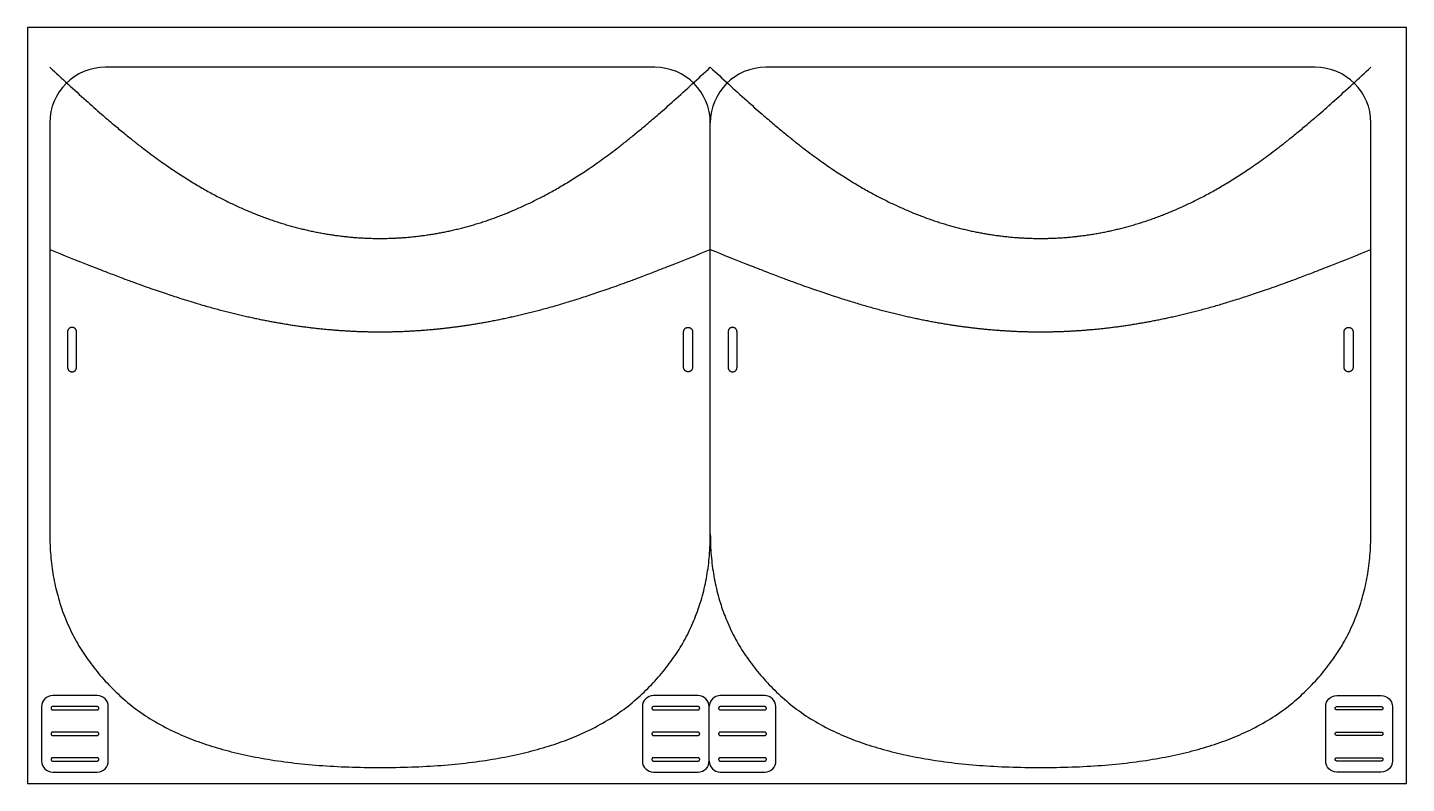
# Model space of a CAD drawing. Header units: millimetres. Extents: x 0 to 620, y 0 to 340.
import ezdxf

# ---------------------------------------------------------------- set-up
doc = ezdxf.new("R2010")
doc.units = ezdxf.units.MM
doc.layers.add('Default', color=18, linetype='Continuous', true_color=0x000000)

msp = doc.modelspace()

# ---------------------------------------------------------------- linework, layer by layer
at = {"layer": 'Default'}
for p, q in [((282, 322.15), (35, 322.15)), ((579, 322.15), (332, 322.15)), ((10, 297.15), (10, 112.15)), ((307, 112.15), (307, 297.15)), ((604, 112.15), (604, 297.15)), ((18, 203.15), (18, 187.15)), ((22, 187.15), (22, 203.15)), ((295, 187.15), (295, 203.15)), ((299, 203.15), (299, 187.15)), ((315, 203.15), (315, 187.15)), ((319, 187.15), (319, 203.15)), ((592, 187.15), (592, 203.15)), ((596, 203.15), (596, 187.15)), ((331.47, 39.57), (311.47, 39.57)), ((31.29, 34.57), (11.29, 34.57)), ((11.29, 33.07), (31.29, 33.07)), ((301.47, 34.57), (281.47, 34.57)), ((281.47, 33.07), (301.47, 33.07)), ((331.47, 34.57), (311.47, 34.57)), ((311.47, 33.07), (331.47, 33.07)), ((336.47, 10.24), (336.47, 34.57)), ((588.71, 34.57), (608.71, 34.57)), ((608.71, 33.07), (588.71, 33.07)), ((31.29, 23.07), (11.29, 23.07)), ((11.29, 21.57), (31.29, 21.57)), ((301.47, 23.07), (281.47, 23.07)), ((281.47, 21.57), (301.47, 21.57)), ((331.47, 23.07), (311.47, 23.07)), ((311.47, 21.57), (331.47, 21.57)), ((588.71, 23.07), (608.71, 23.07)), ((608.71, 21.57), (588.71, 21.57)), ((31.29, 11.57), (11.29, 11.57)), ((11.29, 10.07), (31.29, 10.07)), ((301.47, 11.57), (281.47, 11.57)), ((281.47, 10.07), (301.47, 10.07)), ((331.47, 11.57), (311.47, 11.57)), ((311.47, 10.07), (331.47, 10.07)), ((588.71, 11.57), (608.71, 11.57)), ((608.71, 10.07), (588.71, 10.07)), ((311.47, 5.07), (331.47, 5.07))]:
    msp.add_line(p, q, dxfattribs=at)
msp.add_lwpolyline([(0, 0), (620, 0), (620, 340), (0, 340)], close=True, dxfattribs=at)
for points in [[(31.29, 39.57), (11.29, 39.57)], [(301.47, 39.57), (281.47, 39.57)], [(588.71, 39.57), (608.71, 39.57)], [(6.29, 34.57), (6.29, 10.07)], [(36.29, 10.24), (36.29, 34.57)], [(276.47, 34.57), (276.47, 10.07)], [(306.47, 10.24), (306.47, 34.57)], [(583.71, 10.24), (583.71, 34.57)], [(613.71, 34.57), (613.71, 10.07)], [(11.29, 5.07), (31.29, 5.07)], [(281.47, 5.07), (301.47, 5.07)], [(608.71, 5.07), (588.71, 5.07)]]:
    msp.add_lwpolyline(points, dxfattribs=at)
for centre, radius, start, end in [((35, 297.15), 25, 90, 180), ((282, 297.15), 25, 0, 90), ((332, 297.15), 25, 90, 180), ((579, 297.15), 25, 0, 90), ((11.29, 34.57), 5, 90, 180), ((31.29, 34.57), 5, 0, 90), ((281.47, 34.57), 5, 90, 180), ((301.47, 34.57), 5, 0, 90), ((311.47, 34.57), 5, 90, 180), ((331.47, 34.57), 5, 0, 90), ((11.29, 10.07), 5, 180, 270), ((31.29, 10.07), 5, 270, 1.99495), ((281.47, 10.07), 5, 180, 270), ((301.47, 10.07), 5, 270, 1.99495), ((311.47, 10.07), 5, 180, 270), ((331.47, 10.07), 5, 270, 1.99495)]:
    msp.add_arc(centre, radius, start, end, dxfattribs=at)
at = {"layer": 'Default', "extrusion": (0, 0, -1)}
for centre, start, end in [((-588.71, 34.57), 0, 90), ((-608.71, 34.57), 90, 180), ((-588.71, 10.07), 270, 1.99495), ((-608.71, 10.07), 180, 270)]:
    msp.add_arc(centre, 5, start, end, dxfattribs=at)
at = {"layer": 'Default'}
for points, knots in [([(10, 322.15), (15.42, 317.14), (23.1, 310.03), (32.7, 301.51), (38.35, 296.66), (43.07, 292.72), (47.26, 289.33), (51.1, 286.32), (54.68, 283.6), (58.05, 281.11), (61.27, 278.82), (64.36, 276.68), (67.34, 274.68), (70.23, 272.81), (73.04, 271.05), (75.78, 269.39), (78.46, 267.81), (81.09, 266.32), (83.68, 264.91), (86.22, 263.57), (88.72, 262.3), (91.2, 261.08), (93.64, 259.93), (96.05, 258.84), (98.44, 257.8), (100.81, 256.81), (103.16, 255.87), (105.49, 254.97), (107.8, 254.13), (110.1, 253.32), (112.38, 252.57), (114.65, 251.85), (116.9, 251.17), (119.15, 250.53), (121.39, 249.94), (123.61, 249.38), (125.83, 248.85), (128.04, 248.37), (130.24, 247.92), (132.44, 247.5), (134.63, 247.12), (136.82, 246.78), (139, 246.46), (141.17, 246.19), (143.35, 245.94), (145.52, 245.73), (147.69, 245.55), (149.85, 245.41), (152.01, 245.29), (154.18, 245.21), (156.34, 245.16), (158.5, 245.15), (160.66, 245.16), (162.82, 245.21), (164.99, 245.29), (167.15, 245.41), (169.31, 245.55), (171.48, 245.73), (173.65, 245.94), (175.83, 246.19), (178, 246.46), (180.18, 246.78), (182.37, 247.12), (184.56, 247.5), (186.76, 247.92), (188.96, 248.37), (191.17, 248.85), (193.39, 249.38), (195.61, 249.94), (197.85, 250.53), (200.1, 251.17), (202.35, 251.85), (204.62, 252.57), (206.9, 253.32), (209.2, 254.13), (211.51, 254.97), (213.84, 255.87), (216.19, 256.81), (218.56, 257.8), (220.95, 258.84), (223.36, 259.93), (225.8, 261.08), (228.28, 262.3), (230.78, 263.57), (233.32, 264.91), (235.91, 266.32), (238.54, 267.81), (241.22, 269.39), (243.96, 271.05), (246.77, 272.81), (249.66, 274.68), (252.64, 276.68), (255.73, 278.82), (258.95, 281.11), (262.32, 283.6), (265.9, 286.32), (269.74, 289.33), (273.93, 292.72), (278.65, 296.66), (284.3, 301.51), (293.9, 310.03), (301.58, 317.14), (307, 322.15)], [0, 0, 0, 0, 0.0221629, 0.031386, 0.0384931, 0.0445103, 0.0498346, 0.0546693, 0.0591352, 0.063311, 0.0672511, 0.0709954, 0.0745738, 0.0780096, 0.0813213, 0.084524, 0.0876301, 0.09065, 0.0935924, 0.096465, 0.0992742, 0.1020256, 0.1047244, 0.1073749, 0.1099811, 0.1125465, 0.1150743, 0.1175674, 0.1200285, 0.1224599, 0.1248639, 0.1272426, 0.1295978, 0.1319313, 0.1342448, 0.1365398, 0.1388178, 0.1410802, 0.1433283, 0.1455633, 0.1477865, 0.1499989, 0.1522017, 0.1543959, 0.1565826, 0.1587628, 0.1609374, 0.1631074, 0.1652738, 0.1674375, 0.1695993, 0.1717602, 0.1739211, 0.1760829, 0.1782466, 0.1804129, 0.182583, 0.1847576, 0.1869378, 0.1891245, 0.1913187, 0.1935215, 0.1957339, 0.1979571, 0.2001921, 0.2024402, 0.2047026, 0.2069806, 0.2092756, 0.2115891, 0.2139226, 0.2162778, 0.2186565, 0.2210605, 0.2234919, 0.225953, 0.2284461, 0.2309739, 0.2335393, 0.2361455, 0.238796, 0.2414948, 0.2442462, 0.2470554, 0.2499279, 0.2528704, 0.2558903, 0.2589964, 0.2621991, 0.2655108, 0.2689466, 0.272525, 0.2762693, 0.2802094, 0.2843852, 0.2888511, 0.2936858, 0.2990101, 0.3050273, 0.3121343, 0.3213574, 0.3435204, 0.3435204, 0.3435204, 0.3435204]), ([(307, 322.15), (312.42, 317.14), (320.1, 310.03), (329.7, 301.51), (335.35, 296.66), (340.07, 292.72), (344.26, 289.33), (348.1, 286.32), (351.68, 283.6), (355.05, 281.11), (358.27, 278.82), (361.36, 276.68), (364.34, 274.68), (367.23, 272.81), (370.04, 271.05), (372.78, 269.39), (375.46, 267.81), (378.09, 266.32), (380.68, 264.91), (383.22, 263.57), (385.72, 262.3), (388.2, 261.08), (390.64, 259.93), (393.05, 258.84), (395.44, 257.8), (397.81, 256.81), (400.16, 255.87), (402.49, 254.97), (404.8, 254.13), (407.1, 253.32), (409.38, 252.57), (411.65, 251.85), (413.9, 251.17), (416.15, 250.53), (418.39, 249.94), (420.61, 249.38), (422.83, 248.85), (425.04, 248.37), (427.24, 247.92), (429.44, 247.5), (431.63, 247.12), (433.82, 246.78), (436, 246.46), (438.17, 246.19), (440.35, 245.94), (442.52, 245.73), (444.69, 245.55), (446.85, 245.41), (449.01, 245.29), (451.18, 245.21), (453.34, 245.16), (455.5, 245.15), (457.66, 245.16), (459.82, 245.21), (461.99, 245.29), (464.15, 245.41), (466.31, 245.55), (468.48, 245.73), (470.65, 245.94), (472.83, 246.19), (475, 246.46), (477.18, 246.78), (479.37, 247.12), (481.56, 247.5), (483.76, 247.92), (485.96, 248.37), (488.17, 248.85), (490.39, 249.38), (492.61, 249.94), (494.85, 250.53), (497.1, 251.17), (499.35, 251.85), (501.62, 252.57), (503.9, 253.32), (506.2, 254.13), (508.51, 254.97), (510.84, 255.87), (513.19, 256.81), (515.56, 257.8), (517.95, 258.84), (520.36, 259.93), (522.8, 261.08), (525.28, 262.3), (527.78, 263.57), (530.32, 264.91), (532.91, 266.32), (535.54, 267.81), (538.22, 269.39), (540.96, 271.05), (543.77, 272.81), (546.66, 274.68), (549.64, 276.68), (552.73, 278.82), (555.95, 281.11), (559.32, 283.6), (562.9, 286.32), (566.74, 289.33), (570.93, 292.72), (575.65, 296.66), (581.3, 301.51), (590.9, 310.03), (598.58, 317.14), (604, 322.15)], [0, 0, 0, 0, 0.0221629, 0.031386, 0.0384931, 0.0445103, 0.0498346, 0.0546693, 0.0591352, 0.063311, 0.0672511, 0.0709954, 0.0745738, 0.0780096, 0.0813213, 0.084524, 0.0876301, 0.09065, 0.0935924, 0.096465, 0.0992742, 0.1020256, 0.1047244, 0.1073749, 0.1099811, 0.1125465, 0.1150743, 0.1175674, 0.1200285, 0.1224599, 0.1248639, 0.1272426, 0.1295978, 0.1319313, 0.1342448, 0.1365398, 0.1388178, 0.1410802, 0.1433283, 0.1455633, 0.1477865, 0.1499989, 0.1522017, 0.1543959, 0.1565826, 0.1587628, 0.1609374, 0.1631074, 0.1652738, 0.1674375, 0.1695993, 0.1717602, 0.1739211, 0.1760829, 0.1782466, 0.1804129, 0.182583, 0.1847576, 0.1869378, 0.1891245, 0.1913187, 0.1935215, 0.1957339, 0.1979571, 0.2001921, 0.2024402, 0.2047026, 0.2069806, 0.2092756, 0.2115891, 0.2139226, 0.2162778, 0.2186565, 0.2210605, 0.2234919, 0.225953, 0.2284461, 0.2309739, 0.2335393, 0.2361455, 0.238796, 0.2414948, 0.2442462, 0.2470554, 0.2499279, 0.2528704, 0.2558903, 0.2589964, 0.2621991, 0.2655108, 0.2689466, 0.272525, 0.2762693, 0.2802094, 0.2843852, 0.2888511, 0.2936858, 0.2990101, 0.3050273, 0.3121343, 0.3213574, 0.3435204, 0.3435204, 0.3435204, 0.3435204]), ([(10, 240.15), (16.1, 237.7), (24.73, 234.22), (35.37, 230.07), (41.57, 227.71), (46.7, 225.79), (51.22, 224.15), (55.32, 222.69), (59.11, 221.38), (62.67, 220.18), (66.02, 219.08), (69.22, 218.05), (72.29, 217.09), (75.24, 216.2), (78.09, 215.36), (80.85, 214.56), (83.54, 213.81), (86.16, 213.1), (88.72, 212.43), (91.22, 211.8), (93.67, 211.19), (96.08, 210.62), (98.45, 210.08), (100.78, 209.56), (103.08, 209.07), (105.34, 208.6), (107.58, 208.16), (109.78, 207.74), (111.97, 207.34), (114.13, 206.97), (116.27, 206.61), (118.39, 206.27), (120.49, 205.96), (122.58, 205.66), (124.65, 205.38), (126.71, 205.12), (128.76, 204.88), (130.79, 204.65), (132.81, 204.44), (134.82, 204.25), (136.83, 204.07), (138.82, 203.91), (140.81, 203.76), (142.79, 203.63), (144.77, 203.52), (146.74, 203.42), (148.7, 203.34), (150.67, 203.27), (152.63, 203.22), (154.59, 203.18), (156.54, 203.16), (158.5, 203.15), (160.46, 203.16), (162.41, 203.18), (164.37, 203.22), (166.33, 203.27), (168.3, 203.34), (170.26, 203.42), (172.23, 203.52), (174.21, 203.63), (176.19, 203.76), (178.18, 203.91), (180.17, 204.07), (182.18, 204.25), (184.19, 204.44), (186.21, 204.65), (188.24, 204.88), (190.29, 205.12), (192.35, 205.38), (194.42, 205.66), (196.51, 205.96), (198.61, 206.27), (200.73, 206.61), (202.87, 206.97), (205.03, 207.34), (207.22, 207.74), (209.42, 208.16), (211.66, 208.6), (213.92, 209.07), (216.22, 209.56), (218.55, 210.08), (220.92, 210.62), (223.33, 211.19), (225.78, 211.8), (228.28, 212.43), (230.84, 213.1), (233.46, 213.81), (236.15, 214.56), (238.91, 215.36), (241.76, 216.2), (244.71, 217.09), (247.78, 218.05), (250.98, 219.08), (254.33, 220.18), (257.89, 221.38), (261.68, 222.69), (265.78, 224.15), (270.3, 225.79), (275.43, 227.71), (281.63, 230.07), (292.27, 234.22), (300.9, 237.7), (307, 240.15)], [0, 0, 0, 0, 0.0197134, 0.0279237, 0.0342547, 0.0396185, 0.0443678, 0.0486832, 0.0526719, 0.0564038, 0.0599272, 0.0632774, 0.0664811, 0.0695588, 0.0725269, 0.0753989, 0.0781857, 0.0808965, 0.0835391, 0.08612, 0.0886452, 0.0911197, 0.0935478, 0.0959334, 0.0982801, 0.1005909, 0.1028688, 0.1051161, 0.1073354, 0.1095286, 0.1116978, 0.1138448, 0.1159711, 0.1180785, 0.1201683, 0.122242, 0.1243007, 0.1263457, 0.1283783, 0.1303993, 0.13241, 0.1344113, 0.1364042, 0.1383896, 0.1403684, 0.1423415, 0.1443098, 0.146274, 0.148235, 0.1501936, 0.1521506, 0.1541069, 0.1560631, 0.1580202, 0.1599788, 0.1619398, 0.163904, 0.1658722, 0.1678453, 0.1698241, 0.1718095, 0.1738024, 0.1758037, 0.1778144, 0.1798355, 0.181868, 0.1839131, 0.1859718, 0.1880454, 0.1901352, 0.1922426, 0.194369, 0.1965159, 0.1986851, 0.2008784, 0.2030976, 0.205345, 0.2076228, 0.2099337, 0.2122804, 0.214666, 0.2170941, 0.2195685, 0.2220937, 0.2246747, 0.2273173, 0.230028, 0.2328148, 0.2356868, 0.238655, 0.2417327, 0.2449363, 0.2482865, 0.25181, 0.2555418, 0.2595306, 0.263846, 0.2685952, 0.273959, 0.2802901, 0.2885004, 0.3082138, 0.3082138, 0.3082138, 0.3082138]), ([(307, 240.15), (313.1, 237.7), (321.73, 234.22), (332.37, 230.07), (338.57, 227.71), (343.7, 225.79), (348.22, 224.15), (352.32, 222.69), (356.11, 221.38), (359.67, 220.18), (363.02, 219.08), (366.22, 218.05), (369.29, 217.09), (372.24, 216.2), (375.09, 215.36), (377.85, 214.56), (380.54, 213.81), (383.16, 213.1), (385.72, 212.43), (388.22, 211.8), (390.67, 211.19), (393.08, 210.62), (395.45, 210.08), (397.78, 209.56), (400.08, 209.07), (402.34, 208.6), (404.58, 208.16), (406.78, 207.74), (408.97, 207.34), (411.13, 206.97), (413.27, 206.61), (415.39, 206.27), (417.49, 205.96), (419.58, 205.66), (421.65, 205.38), (423.71, 205.12), (425.76, 204.88), (427.79, 204.65), (429.81, 204.44), (431.82, 204.25), (433.83, 204.07), (435.82, 203.91), (437.81, 203.76), (439.79, 203.63), (441.77, 203.52), (443.74, 203.42), (445.7, 203.34), (447.67, 203.27), (449.63, 203.22), (451.59, 203.18), (453.54, 203.16), (455.5, 203.15), (457.46, 203.16), (459.41, 203.18), (461.37, 203.22), (463.33, 203.27), (465.3, 203.34), (467.26, 203.42), (469.23, 203.52), (471.21, 203.63), (473.19, 203.76), (475.18, 203.91), (477.17, 204.07), (479.18, 204.25), (481.19, 204.44), (483.21, 204.65), (485.24, 204.88), (487.29, 205.12), (489.35, 205.38), (491.42, 205.66), (493.51, 205.96), (495.61, 206.27), (497.73, 206.61), (499.87, 206.97), (502.03, 207.34), (504.22, 207.74), (506.42, 208.16), (508.66, 208.6), (510.92, 209.07), (513.22, 209.56), (515.55, 210.08), (517.92, 210.62), (520.33, 211.19), (522.78, 211.8), (525.28, 212.43), (527.84, 213.1), (530.46, 213.81), (533.15, 214.56), (535.91, 215.36), (538.76, 216.2), (541.71, 217.09), (544.78, 218.05), (547.98, 219.08), (551.33, 220.18), (554.89, 221.38), (558.68, 222.69), (562.78, 224.15), (567.3, 225.79), (572.43, 227.71), (578.63, 230.07), (589.27, 234.22), (597.9, 237.7), (604, 240.15)], [0, 0, 0, 0, 0.0197134, 0.0279237, 0.0342547, 0.0396185, 0.0443678, 0.0486832, 0.0526719, 0.0564038, 0.0599272, 0.0632774, 0.0664811, 0.0695588, 0.0725269, 0.0753989, 0.0781857, 0.0808965, 0.0835391, 0.08612, 0.0886452, 0.0911197, 0.0935478, 0.0959334, 0.0982801, 0.1005909, 0.1028688, 0.1051161, 0.1073354, 0.1095286, 0.1116978, 0.1138448, 0.1159711, 0.1180785, 0.1201683, 0.122242, 0.1243007, 0.1263457, 0.1283783, 0.1303993, 0.13241, 0.1344113, 0.1364042, 0.1383896, 0.1403684, 0.1423415, 0.1443098, 0.146274, 0.148235, 0.1501936, 0.1521506, 0.1541069, 0.1560631, 0.1580202, 0.1599788, 0.1619398, 0.163904, 0.1658722, 0.1678453, 0.1698241, 0.1718095, 0.1738024, 0.1758037, 0.1778144, 0.1798355, 0.181868, 0.1839131, 0.1859718, 0.1880454, 0.1901352, 0.1922426, 0.194369, 0.1965159, 0.1986851, 0.2008784, 0.2030976, 0.205345, 0.2076228, 0.2099337, 0.2122804, 0.214666, 0.2170941, 0.2195685, 0.2220937, 0.2246747, 0.2273173, 0.230028, 0.2328148, 0.2356868, 0.238655, 0.2417327, 0.2449363, 0.2482865, 0.25181, 0.2555418, 0.2595306, 0.263846, 0.2685952, 0.273959, 0.2802901, 0.2885004, 0.3082138, 0.3082138, 0.3082138, 0.3082138])]:
    msp.add_open_spline(points, degree=3, knots=knots, dxfattribs=at)
for points, knots in [([(22, 203.15), (22, 205.15), (20, 205.15), (18, 205.15), (18, 203.15)], [0.051141593, 0.051141593, 0.051141593, 0.051926991, 0.051926991, 0.052712389, 0.052712389, 0.052712389]), ([(295, 203.15), (295, 205.15), (297, 205.15), (299, 205.15), (299, 203.15)], [0.051141593, 0.051141593, 0.051141593, 0.051926991, 0.051926991, 0.052712389, 0.052712389, 0.052712389]), ([(319, 203.15), (319, 205.15), (317, 205.15), (315, 205.15), (315, 203.15)], [0.051141593, 0.051141593, 0.051141593, 0.051926991, 0.051926991, 0.052712389, 0.052712389, 0.052712389]), ([(592, 203.15), (592, 205.15), (594, 205.15), (596, 205.15), (596, 203.15)], [0.051141593, 0.051141593, 0.051141593, 0.051926991, 0.051926991, 0.052712389, 0.052712389, 0.052712389]), ([(18, 187.15), (18, 185.15), (20, 185.15), (22, 185.15), (22, 187.15)], [0.068712389, 0.068712389, 0.068712389, 0.069497787, 0.069497787, 0.070283185, 0.070283185, 0.070283185]), ([(299, 187.15), (299, 185.15), (297, 185.15), (295, 185.15), (295, 187.15)], [0.068712389, 0.068712389, 0.068712389, 0.069497787, 0.069497787, 0.070283185, 0.070283185, 0.070283185]), ([(315, 187.15), (315, 185.15), (317, 185.15), (319, 185.15), (319, 187.15)], [0.068712389, 0.068712389, 0.068712389, 0.069497787, 0.069497787, 0.070283185, 0.070283185, 0.070283185]), ([(596, 187.15), (596, 185.15), (594, 185.15), (592, 185.15), (592, 187.15)], [0.068712389, 0.068712389, 0.068712389, 0.069497787, 0.069497787, 0.070283185, 0.070283185, 0.070283185]), ([(11.29, 34.57), (10.54, 34.57), (10.54, 33.82), (10.54, 33.07), (11.29, 33.07)], [0.128712389, 0.128712389, 0.128712389, 0.129497787, 0.129497787, 0.130283185, 0.130283185, 0.130283185]), ([(31.29, 33.07), (32.04, 33.07), (32.04, 33.82), (32.04, 34.57), (31.29, 34.57)], [0.150283185, 0.150283185, 0.150283185, 0.151068583, 0.151068583, 0.151853982, 0.151853982, 0.151853982]), ([(281.47, 34.57), (280.72, 34.57), (280.72, 33.82), (280.72, 33.07), (281.47, 33.07)], [0.128712389, 0.128712389, 0.128712389, 0.129497787, 0.129497787, 0.130283185, 0.130283185, 0.130283185]), ([(301.47, 33.07), (302.22, 33.07), (302.22, 33.82), (302.22, 34.57), (301.47, 34.57)], [0.150283185, 0.150283185, 0.150283185, 0.151068583, 0.151068583, 0.151853982, 0.151853982, 0.151853982]), ([(311.47, 34.57), (310.72, 34.57), (310.72, 33.82), (310.72, 33.07), (311.47, 33.07)], [0.128712389, 0.128712389, 0.128712389, 0.129497787, 0.129497787, 0.130283185, 0.130283185, 0.130283185]), ([(331.47, 33.07), (332.22, 33.07), (332.22, 33.82), (332.22, 34.57), (331.47, 34.57)], [0.150283185, 0.150283185, 0.150283185, 0.151068583, 0.151068583, 0.151853982, 0.151853982, 0.151853982]), ([(588.71, 33.07), (587.96, 33.07), (587.96, 33.82), (587.96, 34.57), (588.71, 34.57)], [0.150283185, 0.150283185, 0.150283185, 0.151068583, 0.151068583, 0.151853982, 0.151853982, 0.151853982]), ([(608.71, 34.57), (609.46, 34.57), (609.46, 33.82), (609.46, 33.07), (608.71, 33.07)], [0.128712389, 0.128712389, 0.128712389, 0.129497787, 0.129497787, 0.130283185, 0.130283185, 0.130283185]), ([(11.29, 23.07), (10.54, 23.07), (10.54, 22.32), (10.54, 21.57), (11.29, 21.57)], [0.128712389, 0.128712389, 0.128712389, 0.129497787, 0.129497787, 0.130283185, 0.130283185, 0.130283185]), ([(31.29, 21.57), (32.04, 21.57), (32.04, 22.32), (32.04, 23.07), (31.29, 23.07)], [0.150283185, 0.150283185, 0.150283185, 0.151068583, 0.151068583, 0.151853982, 0.151853982, 0.151853982]), ([(281.47, 23.07), (280.72, 23.07), (280.72, 22.32), (280.72, 21.57), (281.47, 21.57)], [0.128712389, 0.128712389, 0.128712389, 0.129497787, 0.129497787, 0.130283185, 0.130283185, 0.130283185]), ([(301.47, 21.57), (302.22, 21.57), (302.22, 22.32), (302.22, 23.07), (301.47, 23.07)], [0.150283185, 0.150283185, 0.150283185, 0.151068583, 0.151068583, 0.151853982, 0.151853982, 0.151853982]), ([(311.47, 23.07), (310.72, 23.07), (310.72, 22.32), (310.72, 21.57), (311.47, 21.57)], [0.128712389, 0.128712389, 0.128712389, 0.129497787, 0.129497787, 0.130283185, 0.130283185, 0.130283185]), ([(331.47, 21.57), (332.22, 21.57), (332.22, 22.32), (332.22, 23.07), (331.47, 23.07)], [0.150283185, 0.150283185, 0.150283185, 0.151068583, 0.151068583, 0.151853982, 0.151853982, 0.151853982]), ([(588.71, 21.57), (587.96, 21.57), (587.96, 22.32), (587.96, 23.07), (588.71, 23.07)], [0.150283185, 0.150283185, 0.150283185, 0.151068583, 0.151068583, 0.151853982, 0.151853982, 0.151853982]), ([(608.71, 23.07), (609.46, 23.07), (609.46, 22.32), (609.46, 21.57), (608.71, 21.57)], [0.128712389, 0.128712389, 0.128712389, 0.129497787, 0.129497787, 0.130283185, 0.130283185, 0.130283185]), ([(11.29, 11.57), (10.54, 11.57), (10.54, 10.82), (10.54, 10.07), (11.29, 10.07)], [0.128712389, 0.128712389, 0.128712389, 0.129497787, 0.129497787, 0.130283185, 0.130283185, 0.130283185]), ([(31.29, 10.07), (32.04, 10.07), (32.04, 10.82), (32.04, 11.57), (31.29, 11.57)], [0.150283185, 0.150283185, 0.150283185, 0.151068583, 0.151068583, 0.151853982, 0.151853982, 0.151853982]), ([(281.47, 11.57), (280.72, 11.57), (280.72, 10.82), (280.72, 10.07), (281.47, 10.07)], [0.128712389, 0.128712389, 0.128712389, 0.129497787, 0.129497787, 0.130283185, 0.130283185, 0.130283185]), ([(301.47, 10.07), (302.22, 10.07), (302.22, 10.82), (302.22, 11.57), (301.47, 11.57)], [0.150283185, 0.150283185, 0.150283185, 0.151068583, 0.151068583, 0.151853982, 0.151853982, 0.151853982]), ([(311.47, 11.57), (310.72, 11.57), (310.72, 10.82), (310.72, 10.07), (311.47, 10.07)], [0.128712389, 0.128712389, 0.128712389, 0.129497787, 0.129497787, 0.130283185, 0.130283185, 0.130283185]), ([(331.47, 10.07), (332.22, 10.07), (332.22, 10.82), (332.22, 11.57), (331.47, 11.57)], [0.150283185, 0.150283185, 0.150283185, 0.151068583, 0.151068583, 0.151853982, 0.151853982, 0.151853982]), ([(588.71, 10.07), (587.96, 10.07), (587.96, 10.82), (587.96, 11.57), (588.71, 11.57)], [0.150283185, 0.150283185, 0.150283185, 0.151068583, 0.151068583, 0.151853982, 0.151853982, 0.151853982]), ([(608.71, 11.57), (609.46, 11.57), (609.46, 10.82), (609.46, 10.07), (608.71, 10.07)], [0.128712389, 0.128712389, 0.128712389, 0.129497787, 0.129497787, 0.130283185, 0.130283185, 0.130283185])]:
    msp.add_rational_spline(points, [1, 0.707106781187, 1, 0.707106781187, 1], degree=2, knots=knots, dxfattribs=at)
for points in [[(10, 112.15), (10, 66.15), (79.5, 7.15), (158.5, 7.15)], [(158.5, 7.15), (237.5, 7.15), (307, 66.15), (307, 112.15)], [(307, 112.15), (307, 66.15), (376.5, 7.15), (455.5, 7.15)], [(455.5, 7.15), (534.5, 7.15), (604, 66.15), (604, 112.15)]]:
    msp.add_open_spline(points, degree=2, dxfattribs=at)

doc.saveas('drawing.dxf')
